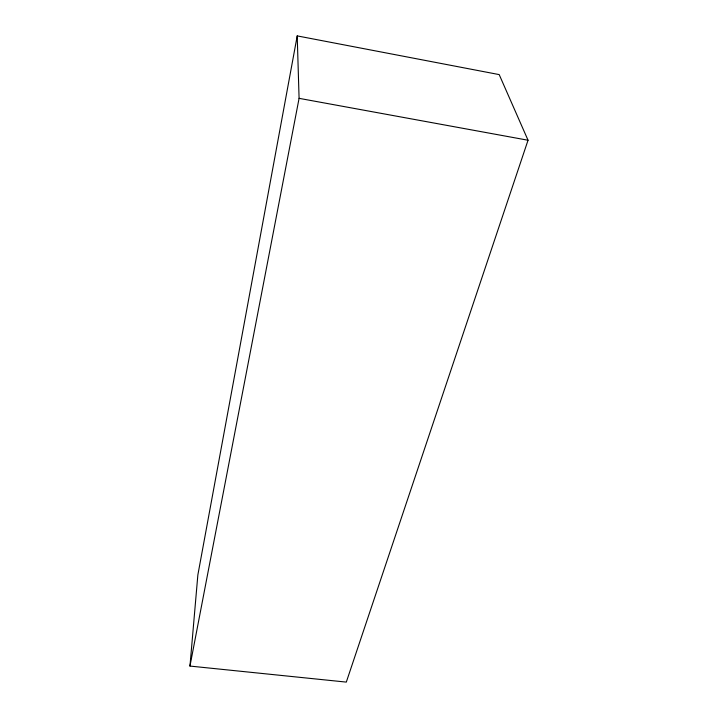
<?xml version="1.0" encoding="UTF-8"?>
<svg xmlns="http://www.w3.org/2000/svg" width="718" height="718" viewBox="0 0 718 718"><rect width="100%" height="100%" fill="white"/><g stroke="black" fill="none" stroke-linecap="round" stroke-linejoin="round"><path stroke-width="1.08" d="M189.965 666.071L197.863 574.921L297.216 35.9L499.198 74.6L528.035 140.234L346.309 682.1L189.965 666.071L299.083 98.339L297.216 35.9M299.083 98.339L528.035 140.234"/></g></svg>
